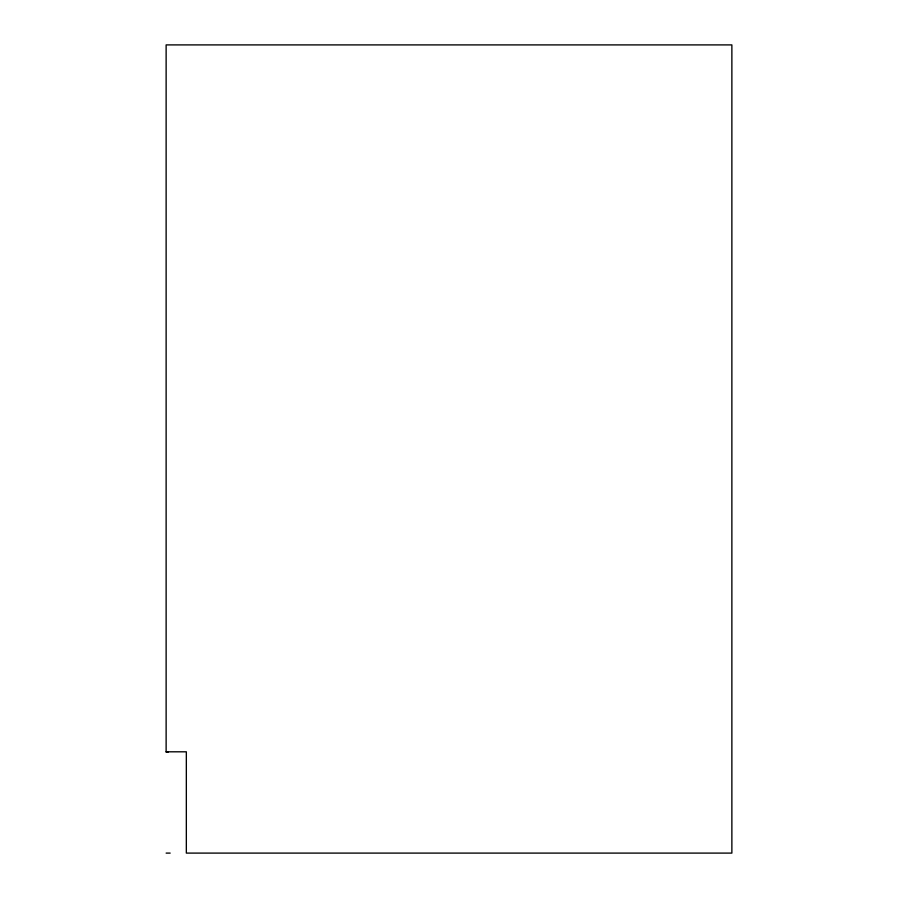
<?xml version="1.0" encoding="UTF-8"?>
<svg xmlns="http://www.w3.org/2000/svg" width="898" height="898" viewBox="0 0 898 898"><rect width="100%" height="100%" fill="white"/><g stroke="black" fill="none" stroke-linecap="round" stroke-linejoin="round"><path stroke-width="1.35" d="M166.13 751.806L186.335 751.806L186.335 853.1L731.87 853.1L731.87 44.9L166.13 44.9L166.13 752.075L168.173 752.075M166.13 853.1L170.171 853.1"/></g></svg>
